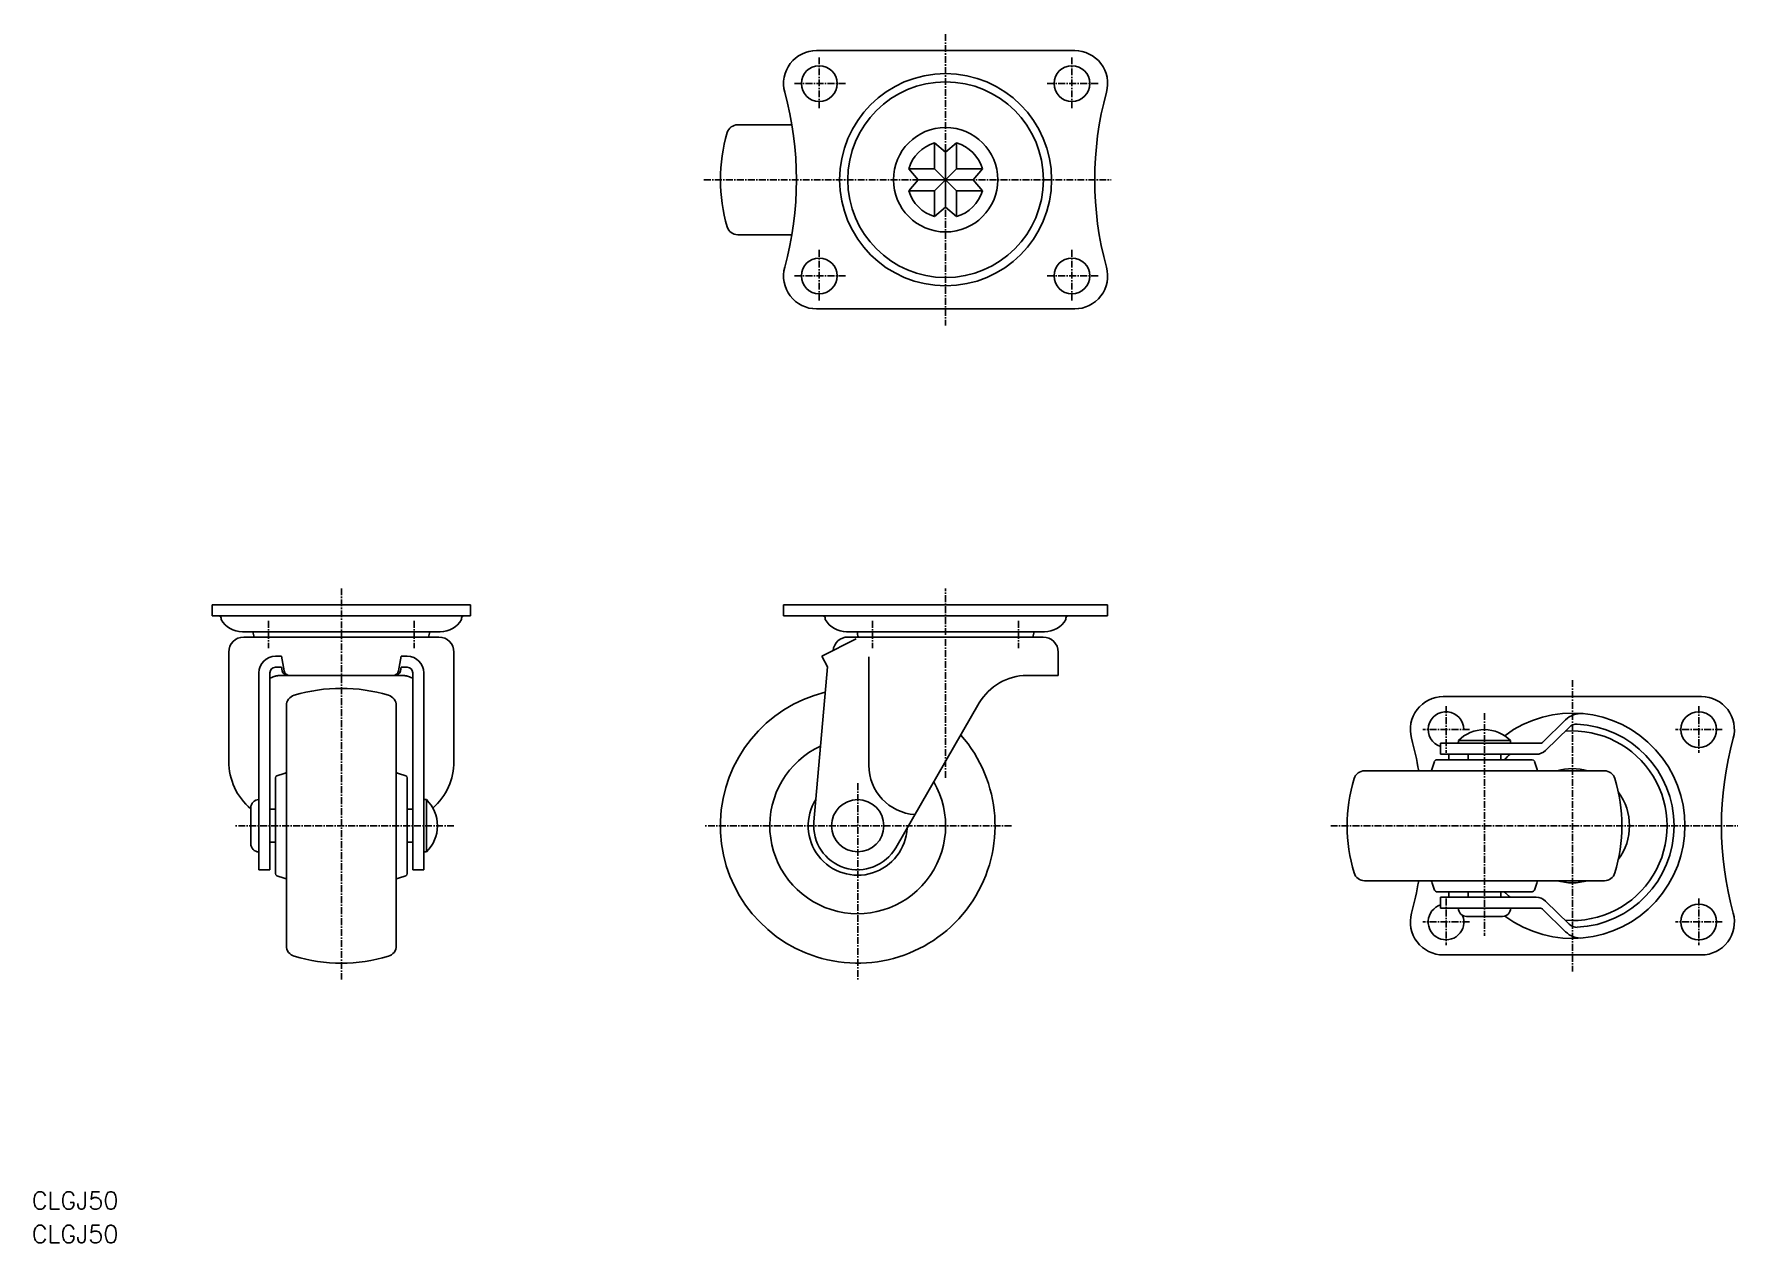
# Model space of a CAD drawing. Extents: x -166 to 144, y -193 to 26.
import ezdxf

# ---------------------------------------------------------------- set-up
doc = ezdxf.new("R2010")
doc.units = 0
doc.linetypes.add('CENTER', pattern=[2, 1.25, -0.25, 0.25, -0.25])
doc.layers.get('0').update_dxf_attribs({"linetype": 'CONTINUOUS'})
doc.layers.add('CENTER', color=1, linetype='CENTER')
doc.styles.get("Standard").update_dxf_attribs({"font": 'txt.shx', "bigfont": 'bigfont.shx'})

msp = doc.modelspace()

# ---------------------------------------------------------------- linework, layer by layer
at = {"color": 7, "linetype": 'CONTINUOUS'}
for p, q in [((-23.5, 23.5), (23.5, 23.5)), ((-37.83, 10), (-27.98, 10)), ((-2, 6.71), (-2, 2)), ((-2, 6.71), (0, 5)), ((0, 5), (2, 6.71)), ((2, 6.71), (2, 2)), ((0, 5), (0, -5)), ((-6.71, 2), (-2, 2)), ((-5, 0), (-6.71, 2)), ((-6.71, -2), (-5, 0)), ((-5, 0), (5, 0)), ((-2, 2), (2, -2)), ((2, 2), (-2, -2)), ((2, 2), (6.71, 2)), ((6.71, 2), (5, 0)), ((5, 0), (6.71, -2)), ((-6.71, -2), (-2, -2)), ((-2, -2), (-2, -6.71)), ((2, -2), (6.71, -2)), ((2, -2), (2, -6.71)), ((0, -5), (-2, -6.71)), ((2, -6.71), (0, -5)), ((-37.83, -10), (-27.98, -10)), ((23.5, -23.5), (-23.5, -23.5)), ((-133.5, -77.36), (-110, -77.36)), ((-133.5, -79.36), (-133.5, -77.36)), ((-86.5, -77.36), (-110, -77.36)), ((-86.5, -79.36), (-86.5, -77.36)), ((-29.5, -79.36), (-29.5, -77.36)), ((-29.5, -77.36), (29.5, -77.36)), ((29.5, -77.36), (29.5, -79.36)), ((-133.5, -79.36), (-110, -79.36)), ((-131.9, -79.76), (-131.9, -80.03)), ((-86.5, -79.36), (-110, -79.36)), ((-88.1, -79.76), (-88.1, -80.03)), ((-29.5, -79.36), (22.3, -79.36)), ((-21.9, -79.76), (-21.9, -80.03)), ((21.9, -79.76), (21.9, -80.03)), ((29.5, -79.36), (22.3, -79.36)), ((-110, -82.26), (-128.01, -82.26)), ((-127.75, -83.21), (-92.25, -83.21)), ((-110, -82.26), (-91.99, -82.26)), ((-22.5, -86.71), (-16.3, -83.52)), ((18.01, -82.26), (-18.01, -82.26)), ((-17.75, -83.21), (17.75, -83.21)), ((-130.5, -85.96), (-130.5, -105.84)), ((-120.88, -86.71), (-122, -86.71)), ((-120.88, -86.71), (-120.41, -89.39)), ((-99.12, -86.71), (-99.59, -89.39)), ((-98, -86.71), (-99.12, -86.71)), ((-89.5, -105.84), (-89.5, -85.96)), ((-22.5, -86.71), (-21.5, -88.65)), ((-13.97, -86.79), (-13.97, -106.55)), ((20.5, -85.96), (20.5, -90.21)), ((-125, -125.55), (-125, -89.71)), ((-123, -89.71), (-123, -125.55)), ((-120.88, -88.71), (-122, -88.71)), ((-120.88, -88.71), (-120.76, -89.39)), ((-99.12, -88.71), (-99.24, -89.39)), ((-98, -88.71), (-99.12, -88.71)), ((-97, -89.71), (-97, -125.55)), ((-95, -125.55), (-95, -89.71)), ((-23.97, -116.86), (-21.5, -88.65)), ((-121.11, -90.21), (-98.89, -90.21)), ((-119.77, -90.21), (-100.23, -90.21)), ((20.5, -90.21), (14.8, -90.21)), ((-120, -95.72), (-120, -139.39)), ((-100, -95.72), (-100, -139.39)), ((-9.07, -121.55), (6.14, -95.21)), ((90.6, -94.05), (137.6, -94.05)), ((108.65, -102.41), (112.86, -98.28)), ((93.35, -102.55), (93.35, -102.05)), ((93.35, -102.05), (102.85, -102.05)), ((102.85, -102.55), (102.85, -102.05)), ((109.23, -103.84), (113.49, -99.65)), ((108.3, -102.55), (90.1, -102.55)), ((90.1, -102.55), (90.1, -104.55)), ((107.48, -104.55), (90.1, -104.55)), ((91.6, -104.55), (91.6, -105.55)), ((95.1, -104.55), (95.1, -105.55)), ((101.1, -105.55), (101.1, -104.55)), ((-121.72, -108.47), (-120.43, -108.05)), ((-98.28, -108.47), (-99.57, -108.05)), ((76.27, -107.55), (119.93, -107.55)), ((89.01, -105.83), (88.59, -107.13)), ((106.81, -105.55), (89.39, -105.55)), ((107.19, -105.83), (107.6, -107.13)), ((-122, -126.26), (-122, -108.85)), ((-98, -126.26), (-98, -108.85)), ((-126.5, -120.8), (-126.5, -114.3)), ((-122, -114.55), (-123, -114.55)), ((-97, -114.55), (-98, -114.55)), ((-95, -112.8), (-94.5, -112.8)), ((-94.5, -112.8), (-94.5, -122.3)), ((-123, -120.55), (-122, -120.55)), ((-98, -120.55), (-97, -120.55)), ((-95, -122.3), (-94.5, -122.3)), ((-123, -125.55), (-125, -125.55)), ((-121.72, -126.64), (-120.43, -127.06)), ((-98.28, -126.64), (-99.57, -127.06)), ((-95, -125.55), (-97, -125.55)), ((76.27, -127.55), (119.93, -127.55)), ((89.01, -129.28), (88.59, -127.98)), ((106.81, -129.55), (89.39, -129.55)), ((91.6, -130.55), (91.6, -129.55)), ((95.1, -129.55), (95.1, -130.55)), ((101.1, -130.55), (101.1, -129.55)), ((107.19, -129.28), (107.6, -127.98)), ((107.48, -130.55), (90.1, -130.55)), ((90.1, -130.55), (90.1, -132.55)), ((108.3, -132.55), (90.1, -132.55)), ((108.65, -132.7), (112.86, -136.83)), ((109.23, -131.27), (113.49, -135.46)), ((101.35, -134.05), (94.85, -134.05)), ((137.6, -141.05), (90.6, -141.05))]:
    msp.add_line(p, q, dxfattribs=at)
for points in [[(-121.11, -90.21, 0), (-121.12, -90.21, 0), (-121.14, -90.21, 0), (-121.16, -90.21, 0), (-121.17, -90.22, 0), (-121.19, -90.22, 0), (-121.2, -90.22, 0), (-121.22, -90.22, 0), (-121.23, -90.22, 0), (-121.24, -90.22, 0), (-121.26, -90.22, 0), (-121.27, -90.22, 0), (-121.29, -90.22, 0), (-121.3, -90.22, 0), (-121.32, -90.22, 0), (-121.33, -90.22, 0), (-121.35, -90.22, 0), (-121.36, -90.22, 0), (-121.38, -90.22, 0), (-121.39, -90.23, 0), (-121.41, -90.23, 0), (-121.42, -90.23, 0), (-121.44, -90.23, 0), (-121.45, -90.23, 0), (-121.47, -90.23, 0), (-121.48, -90.23, 0), (-121.5, -90.24, 0), (-121.51, -90.24, 0), (-121.53, -90.24, 0), (-121.54, -90.24, 0), (-121.56, -90.24, 0), (-121.57, -90.25, 0), (-121.59, -90.25, 0), (-121.6, -90.25, 0), (-121.62, -90.25, 0), (-121.63, -90.25, 0), (-121.65, -90.26, 0), (-121.66, -90.26, 0), (-121.68, -90.26, 0), (-121.69, -90.26, 0), (-121.71, -90.27, 0), (-121.72, -90.27, 0), (-121.74, -90.27, 0), (-121.75, -90.27, 0), (-121.77, -90.28, 0), (-121.78, -90.28, 0), (-121.8, -90.28, 0), (-121.81, -90.28, 0), (-121.83, -90.29, 0), (-121.84, -90.29, 0), (-121.86, -90.29, 0), (-121.87, -90.3, 0), (-121.89, -90.3, 0), (-121.9, -90.3, 0), (-121.92, -90.31, 0), (-121.93, -90.31, 0), (-121.94, -90.31, 0), (-121.96, -90.32, 0), (-121.97, -90.32, 0), (-121.99, -90.33, 0), (-122, -90.33, 0), (-122.02, -90.33, 0), (-122.03, -90.34, 0), (-122.05, -90.34, 0), (-122.06, -90.34, 0), (-122.08, -90.35, 0), (-122.09, -90.35, 0), (-122.11, -90.36, 0), (-122.12, -90.36, 0), (-122.14, -90.37, 0), (-122.15, -90.37, 0), (-122.17, -90.38, 0), (-122.18, -90.38, 0), (-122.2, -90.38, 0), (-122.21, -90.39, 0), (-122.23, -90.39, 0), (-122.24, -90.4, 0), (-122.25, -90.4, 0), (-122.27, -90.41, 0), (-122.28, -90.41, 0), (-122.3, -90.42, 0), (-122.31, -90.42, 0), (-122.33, -90.43, 0), (-122.34, -90.43, 0), (-122.36, -90.44, 0), (-122.37, -90.44, 0), (-122.39, -90.45, 0), (-122.4, -90.46, 0), (-122.42, -90.46, 0), (-122.43, -90.47, 0), (-122.45, -90.47, 0), (-122.46, -90.48, 0), (-122.48, -90.48, 0), (-122.49, -90.49, 0), (-122.5, -90.5, 0), (-122.52, -90.5, 0), (-122.53, -90.51, 0), (-122.55, -90.51, 0), (-122.56, -90.52, 0), (-122.58, -90.53, 0), (-122.59, -90.53, 0), (-122.61, -90.54, 0), (-122.62, -90.55, 0), (-122.64, -90.55, 0), (-122.65, -90.56, 0), (-122.67, -90.56, 0), (-122.68, -90.57, 0), (-122.69, -90.58, 0), (-122.71, -90.59, 0), (-122.72, -90.59, 0), (-122.74, -90.6, 0), (-122.75, -90.61, 0), (-122.77, -90.61, 0), (-122.78, -90.62, 0), (-122.8, -90.63, 0), (-122.81, -90.63, 0), (-122.83, -90.64, 0), (-122.84, -90.65, 0), (-122.86, -90.66, 0), (-122.87, -90.66, 0), (-122.88, -90.67, 0), (-122.9, -90.68, 0), (-122.91, -90.69, 0), (-122.93, -90.69, 0), (-122.94, -90.7, 0), (-122.96, -90.71, 0), (-122.97, -90.72, 0), (-122.99, -90.73, 0), (-123, -90.73, 0)], [(-98.89, -90.21, 0), (-98.88, -90.21, 0), (-98.86, -90.21, 0), (-98.85, -90.21, 0), (-98.83, -90.22, 0), (-98.82, -90.22, 0), (-98.8, -90.22, 0), (-98.79, -90.22, 0), (-98.77, -90.22, 0), (-98.76, -90.22, 0), (-98.74, -90.22, 0), (-98.73, -90.22, 0), (-98.71, -90.22, 0), (-98.7, -90.22, 0), (-98.68, -90.22, 0), (-98.67, -90.22, 0), (-98.65, -90.22, 0), (-98.64, -90.22, 0), (-98.62, -90.22, 0), (-98.61, -90.23, 0), (-98.59, -90.23, 0), (-98.58, -90.23, 0), (-98.56, -90.23, 0), (-98.55, -90.23, 0), (-98.53, -90.23, 0), (-98.52, -90.23, 0), (-98.5, -90.24, 0), (-98.49, -90.24, 0), (-98.47, -90.24, 0), (-98.46, -90.24, 0), (-98.44, -90.24, 0), (-98.43, -90.25, 0), (-98.41, -90.25, 0), (-98.4, -90.25, 0), (-98.38, -90.25, 0), (-98.37, -90.25, 0), (-98.35, -90.26, 0), (-98.34, -90.26, 0), (-98.32, -90.26, 0), (-98.31, -90.26, 0), (-98.29, -90.27, 0), (-98.28, -90.27, 0), (-98.26, -90.27, 0), (-98.25, -90.27, 0), (-98.23, -90.28, 0), (-98.22, -90.28, 0), (-98.2, -90.28, 0), (-98.19, -90.28, 0), (-98.17, -90.29, 0), (-98.16, -90.29, 0), (-98.14, -90.29, 0), (-98.13, -90.3, 0), (-98.11, -90.3, 0), (-98.1, -90.3, 0), (-98.09, -90.31, 0), (-98.07, -90.31, 0), (-98.06, -90.31, 0), (-98.04, -90.32, 0), (-98.03, -90.32, 0), (-98.01, -90.33, 0), (-98, -90.33, 0), (-97.98, -90.33, 0), (-97.97, -90.34, 0), (-97.95, -90.34, 0), (-97.94, -90.34, 0), (-97.92, -90.35, 0), (-97.91, -90.35, 0), (-97.89, -90.36, 0), (-97.88, -90.36, 0), (-97.86, -90.37, 0), (-97.85, -90.37, 0), (-97.83, -90.38, 0), (-97.82, -90.38, 0), (-97.8, -90.38, 0), (-97.79, -90.39, 0), (-97.77, -90.39, 0), (-97.76, -90.4, 0), (-97.74, -90.4, 0), (-97.73, -90.41, 0), (-97.72, -90.41, 0), (-97.7, -90.42, 0), (-97.69, -90.42, 0), (-97.67, -90.43, 0), (-97.66, -90.43, 0), (-97.64, -90.44, 0), (-97.63, -90.44, 0), (-97.61, -90.45, 0), (-97.6, -90.46, 0), (-97.58, -90.46, 0), (-97.57, -90.47, 0), (-97.55, -90.47, 0), (-97.54, -90.48, 0), (-97.52, -90.48, 0), (-97.51, -90.49, 0), (-97.49, -90.5, 0), (-97.48, -90.5, 0), (-97.47, -90.51, 0), (-97.45, -90.51, 0), (-97.44, -90.52, 0), (-97.42, -90.53, 0), (-97.41, -90.53, 0), (-97.39, -90.54, 0), (-97.38, -90.55, 0), (-97.36, -90.55, 0), (-97.35, -90.56, 0), (-97.33, -90.56, 0), (-97.32, -90.57, 0), (-97.3, -90.58, 0), (-97.29, -90.59, 0), (-97.28, -90.59, 0), (-97.26, -90.6, 0), (-97.25, -90.61, 0), (-97.23, -90.61, 0), (-97.22, -90.62, 0), (-97.2, -90.63, 0), (-97.19, -90.63, 0), (-97.17, -90.64, 0), (-97.16, -90.65, 0), (-97.14, -90.66, 0), (-97.13, -90.66, 0), (-97.12, -90.67, 0), (-97.1, -90.68, 0), (-97.09, -90.69, 0), (-97.07, -90.69, 0), (-97.06, -90.7, 0), (-97.04, -90.71, 0), (-97.03, -90.72, 0), (-97.01, -90.73, 0), (-97, -90.73, 0)]]:
    msp.add_polyline3d(points, dxfattribs=at)
for centre, radius in [((-23, 17.5), 3.25), ((0, 0), 19.3), ((23, 17.5), 3.25), ((0, 0), 17.8), ((0, 0), 9.5), ((-23, -17.5), 3.25), ((23, -17.5), 3.25), ((137.1, -100.05), 3.25), ((-16, -117.55), 4.75), ((137.1, -135.05), 3.25)]:
    msp.add_circle(centre, radius, dxfattribs=at)
for centre, radius, start, end in [((-23.5, 17.5), 6, 90, 195.376), ((23.5, 17.5), 6, 344.624, 90), ((-87.14, 0), 60, 344.624, 15.376), ((87.14, 0), 60, 164.624, 195.376), ((-37.83, 8), 2, 90, 163.3985), ((-11, 0), 30, 163.3985, 196.6015), ((0, 0), 7, 106.6015, 163.3985), ((0, 0), 7, 16.6015, 73.3985), ((0, 0), 7, 196.6015, 253.3985), ((0, 0), 7, 286.6015, 343.3985), ((-37.83, -8), 2, 196.6015, 270), ((-23.5, -17.5), 6, 164.624, 270), ((23.5, -17.5), 6, 270, 15.376), ((-132.3, -79.76), 0.4, 0, 90), ((-128.01, -77.76), 4.5, 210.3068, 270), ((-91.99, -77.76), 4.5, 270, 329.6932), ((-87.7, -79.76), 0.4, 90, 180), ((-22.3, -79.76), 0.4, 0, 90), ((-18.01, -77.76), 4.5, 210.3068, 270), ((18.01, -77.76), 4.5, 270, 329.6932), ((22.3, -79.76), 0.4, 90, 180), ((-127.75, -85.96), 2.75, 90, 180), ((-123.28, -82.24), 2.78, 180.4512, 200.6147), ((-96.73, -82.24), 2.78, 339.3853, 359.5488), ((-92.25, -85.96), 2.75, 0, 90), ((-17.75, -85.96), 2.75, 90, 173.966), ((-13.28, -82.24), 2.78, 180.4512, 200.6147), ((13.27, -82.24), 2.78, 339.3853, 359.5488), ((17.75, -85.96), 2.75, 0, 90), ((-122, -89.71), 3, 90, 180), ((-98, -89.71), 3, 0, 90), ((-122, -89.71), 1, 90, 180), ((-119.77, -89.21), 1, 190, 270), ((-119.42, -89.21), 1, 190, 270), ((-100.58, -89.21), 1, 270, 350), ((-100.23, -89.21), 1, 270, 350), ((-98, -89.71), 1, 0, 90), ((-110, -122.55), 30, 73.3985, 106.6015), ((14.8, -100.21), 10, 90, 150), ((-118, -95.72), 2, 106.6015, 180), ((-102, -95.72), 2, 0, 73.3985), ((-16, -117.55), 25, 103.6629, 41.3371), ((90.6, -100.05), 6, 90, 195.376), ((137.6, -100.05), 6, 344.624, 90), ((91.1, -100.05), 3.25, 0, 252.0798), ((114.1, -117.55), 20.5, 233.2306, 126.9346), ((115.66, -101.13), 4, 84.5698, 134.5081), ((114.9, -101.07), 2, 87.2254, 134.5081), ((114.1, -117.55), 18.5, 272.7746, 87.2254), ((26.96, -117.55), 60, 9.5941, 15.376), ((98.1, -106.7), 6.64, 44.3327, 135.6673), ((114.1, -117.55), 17.25, 265.6001, 94.3999), ((201.24, -117.55), 60, 164.624, 195.376), ((-16, -117.55), 16, 115, 30), ((91.1, -100.05), 3.25, 309.7151, 313.8131), ((114.1, -117.55), 17.25, 131.0948, 135.9208), ((107.48, -102.05), 2.5, 270, 314.5081), ((108.3, -102.05), 0.5, 270, 314.5081), ((-119.21, -105.84), 11.29, 180, 229.7856), ((-121.6, -108.85), 0.4, 107.8403, 180), ((-121.5, -104.72), 3.5, 287.8403, 295.3769), ((-98.5, -104.72), 3.5, 244.6231, 252.1597), ((-98.4, -108.85), 0.4, 0, 72.1597), ((-100.79, -105.84), 11.29, 311.292, 360), ((-4.97, -106.55), 9, 180, 266.0366), ((76.27, -109.55), 2, 90, 163.3985), ((85.26, -106.05), 3.5, 334.6231, 342.1597), ((89.39, -105.95), 0.4, 90, 162.1597), ((106.81, -105.95), 0.4, 17.8403, 90), ((110.94, -106.05), 3.5, 197.8403, 205.3769), ((114.1, -117.55), 10.39, 74.3353, 105.6647), ((119.93, -109.55), 2, 16.6015, 90), ((103.1, -117.55), 30, 163.3985, 196.6015), ((93.1, -117.55), 30, 343.3985, 16.6015), ((114.1, -117.55), 10.39, 323.609, 36.391), ((-125, -114.3), 1.5, 90, 180), ((-99.14, -117.55), 6.64, 314.3327, 45.6673), ((-16, -117.55), 9, 147.734, 357.266), ((-16, -117.55), 8, 175, 330), ((-125, -120.8), 1.5, 180, 270), ((-121.6, -126.26), 0.4, 180, 252.1597), ((-121.5, -130.39), 3.5, 64.6231, 72.1597), ((-98.5, -130.39), 3.5, 107.8403, 115.3769), ((-98.4, -126.26), 0.4, 287.8403, 0), ((76.27, -125.55), 2, 196.6015, 270), ((119.93, -125.55), 2, 270, 343.3985), ((26.96, -117.55), 60, 344.624, 350.4059), ((85.26, -129.05), 3.5, 17.8403, 25.3769), ((89.39, -129.15), 0.4, 197.8403, 270), ((114.1, -117.55), 17.25, 224.0792, 228.9052), ((106.81, -129.15), 0.4, 270, 342.1597), ((110.94, -129.05), 3.5, 154.6231, 162.1597), ((114.1, -117.55), 10.39, 254.3353, 285.6647), ((91.1, -135.05), 3.25, 107.9202, 21.4116), ((91.1, -135.05), 3.25, 45.9685, 50.2849), ((94.85, -132.55), 1.5, 180, 270), ((101.35, -132.55), 1.5, 270, 0), ((107.48, -133.05), 2.5, 45.4919, 90), ((108.3, -133.05), 0.5, 45.4919, 90), ((90.6, -135.05), 6, 164.624, 270), ((114.9, -134.04), 2, 225.4919, 272.7746), ((137.6, -135.05), 6, 270, 15.376), ((-118, -139.39), 2, 180, 253.3985), ((-102, -139.39), 2, 286.6015, 0), ((115.66, -133.98), 4, 225.4919, 275.4302), ((-110, -112.55), 30, 253.3985, 286.6015)]:
    msp.add_arc(centre, radius, start, end, dxfattribs=at)
at = {"layer": 'CENTER', "color": 1, "linetype": 'CENTER'}
for p, q in [((0, 26.5), (0, -26.5)), ((-23, 22.25), (-23, 12.75)), ((23, 22.25), (23, 12.75)), ((-18.25, 17.5), (-27.75, 17.5)), ((27.75, 17.5), (18.25, 17.5)), ((-44, 0), (30.14, 0)), ((-23, -12.75), (-23, -22.25)), ((23, -12.75), (23, -22.25)), ((-18.25, -17.5), (-27.75, -17.5)), ((27.75, -17.5), (18.25, -17.5)), ((-110, -74.36), (-110, -145.55)), ((0, -108.84), (0, -74.36)), ((-123.28, -80.26), (-123.28, -85.21)), ((-96.73, -80.26), (-96.73, -85.21)), ((-13.28, -80.26), (-13.28, -85.21)), ((13.27, -80.26), (13.27, -85.21)), ((114.1, -91.05), (114.1, -144.05)), ((91.1, -95.8), (91.1, -104.3)), ((137.1, -95.8), (137.1, -104.3)), ((98.1, -97.05), (98.1, -137.55)), ((95.35, -100.05), (86.85, -100.05)), ((141.35, -100.05), (132.85, -100.05)), ((-16, -109.8), (-16, -145.55)), ((-89.5, -117.55), (-129.5, -117.55)), ((12, -117.55), (-44, -117.55)), ((70.1, -117.55), (144.24, -117.55)), ((91.1, -130.8), (91.1, -139.3)), ((137.1, -130.8), (137.1, -139.3)), ((95.35, -135.05), (86.85, -135.05)), ((141.35, -135.05), (132.85, -135.05))]:
    msp.add_line(p, q, dxfattribs=at)

# ---------------------------------------------------------------- texts
at = {"color": 7, "linetype": 'CONTINUOUS'}
for p in [(-166.35, -187.34), (-166.35, -193.45)]:
    msp.add_text('CLGJ50', height=3.2, dxfattribs=at).set_placement(p)

doc.saveas('drawing.dxf')
